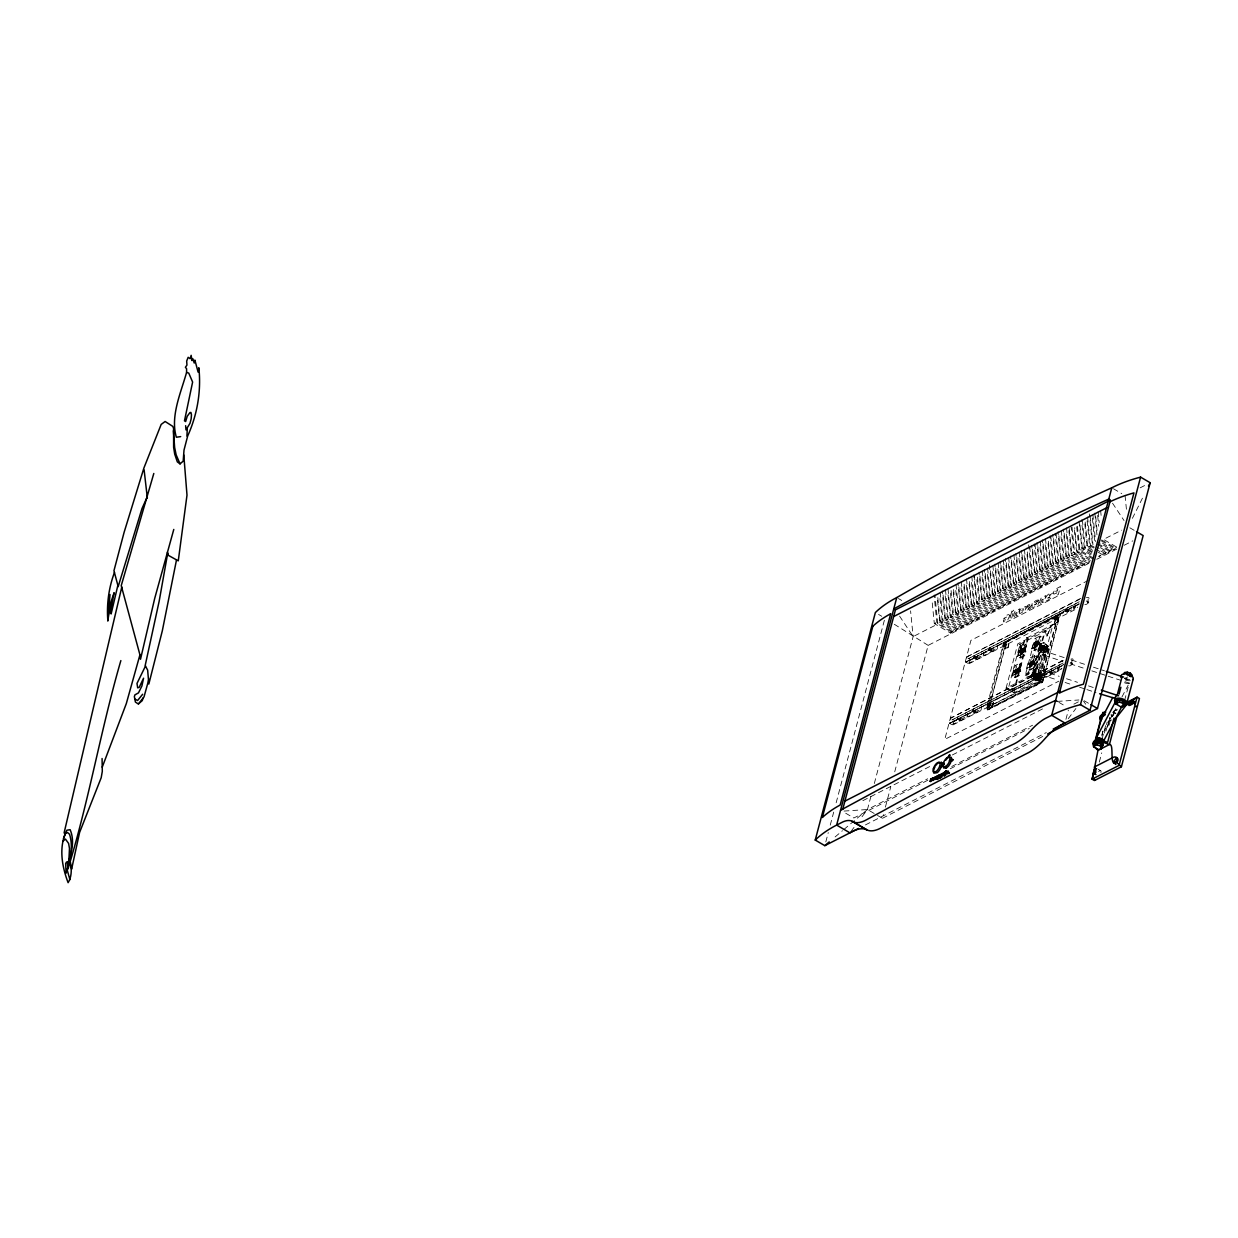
<?xml version="1.0" encoding="UTF-8"?>
<svg xmlns="http://www.w3.org/2000/svg" width="1238" height="1238" viewBox="0 0 1238 1238"><rect width="100%" height="100%" fill="white"/><g stroke="black" fill="none" stroke-linecap="round" stroke-linejoin="round"><path stroke-width="0.75" stroke-dasharray="5 3.75" d="M1019.122 667.143A2.012 1.517 63 0 0 1019.756 669.17L1020.05 669.479A2.027 1.532 63 0 1 1020.685 671.507L1019.741 675.05C1009.852 681.581 1018.023 673.967 1013.845 670.764M1014.355 677.232L1019.214 674.741L1020.158 670.826L1018.255 668.164L1013.396 670.64L1012.019 675.855L1017.388 673.689L1020.236 662.949L1021.536 663.723L1019.803 670.253L1018.503 669.495M1024.321 647.428L1024.29 647.629A2.012 1.517 63 0 0 1024.909 649.641L1025.219 649.965A2.027 1.532 63 0 1 1025.838 651.977L1024.909 655.536C1014.99 662.051 1023.222 654.438 1019.013 651.25M1019.508 657.703L1024.368 655.227C1027.788 651.064 1022.232 645.246 1018.549 651.126L1017.698 656.635L1022.557 654.159L1025.435 643.234L1026.735 644.008L1024.971 650.739L1023.656 649.965M1033.699 659.715A2.012 1.517 63 0 0 1034.318 661.726L1034.628 662.051A2.027 1.532 63 0 1 1035.247 664.063L1034.318 667.622C1024.46 674.137 1032.554 666.555 1028.422 663.336M1034.736 663.676L1032.817 660.736L1027.958 663.212L1026.581 668.412L1031.966 666.245L1034.798 655.521L1036.098 656.279L1034.38 662.81L1033.065 662.051M1044.702 644.998L1034.086 650.26L1038.667 651.931A7.877 3.931 14.8 0 0 1044.686 652.736L1045.94 652.488A7.877 3.931 14.8 0 0 1048.493 650.12L1044.702 644.998L1038.28 669.325L1027.757 674.695L1035.045 646.638L1033.575 643.806M1038.218 642.537L1039.533 643.296L1041.266 636.75L1039.951 635.992L1037.119 646.716L1031.734 648.898L1033.111 643.683L1038.496 641.516L1039.889 644.162L1031.811 674.942M1061.786 666.059L949.438 723.425L1063.922 664.388M1079.01 604.283L965.609 662.191L1078.484 603.989M988.992 704.02L987.351 706.341M1004.977 643.652L1004.807 642.692L1003.631 643.048L986.5 707.827L987.645 710.055L1042.504 682.277L1059.79 616.075L1058.026 615.054L1004.08 642.599M960.084 718.999L958.924 720.098L960.595 719.309M973.935 712.113L974.91 710.72L975.049 711.541M987.97 706.294L989.626 703.989L989.858 705.351M1006.076 643.636L1004.204 644.874L1004.947 645.988M1006.076 643.915L988.295 710.008M1038.852 680.482L1039.858 677.913M1056.819 618.644C1055.797 612.686 1051.789 623.225 1056.633 619.031M1055.735 616.694L1055.163 620.223M1051.573 672.28L1050.412 673.395L1052.083 672.59M1042.288 681.349L987.274 709.204L1004.204 643.327L1059.202 616.029L1042.798 681.643L988.853 709.188L1005.411 644.271L1004.343 643.203M1005.875 644.781L1005.38 642.924L1003.832 643.203M1020.05 658.012L1020.979 654.453A2.027 1.532 63 0 0 1020.36 652.441L1020.05 652.132A2.012 1.517 63 0 1 1019.431 650.105L1019.478 649.919M1014.897 677.542L1015.825 673.983A2.027 1.532 63 0 0 1015.206 671.955L1014.897 671.646A2.012 1.517 63 0 1 1014.278 669.619M1029.459 670.098L1030.387 666.539A2.027 1.532 63 0 0 1029.768 664.527L1029.459 664.218A2.012 1.517 63 0 1 1028.84 662.191M1034.612 650.569L1035.541 647.025A2.027 1.532 63 0 0 1034.922 644.998L1034.612 644.689A2.012 1.517 63 0 1 1033.993 642.661L1038.852 640.185A2.012 1.517 63 0 0 1039.471 642.213L1039.781 642.522A2.027 1.532 63 0 1 1040.4 644.549L1039.471 648.093L1034.086 650.26M825.808 841.933L828.268 832.601M830.249 825.142L833.7 812.097M836.161 802.766L884.443 620.006M870.887 796.514L867.451 809.528L859.776 819.726M874.322 783.499L913.133 636.611L910.58 610.845M877.448 815.378L882.446 818.303L883.421 814.589M885.387 807.145L890.803 786.687M894.734 771.816L928.144 645.369L1089.842 562.81M950.939 631.674L937.816 623.998L934.319 623.565L950.567 633.067L953.43 630.405L940.307 622.729L936.795 622.296L934.319 623.565L931.966 599.997M950.567 633.067L953.43 630.405M956.2 628.981L943.077 621.321L939.58 620.872L955.844 630.374L958.692 627.728L945.569 620.052L942.056 619.604L939.58 620.872L937.228 597.304M955.844 630.374L958.692 627.728M961.477 626.304L948.339 618.629L944.842 618.18L961.106 627.697L963.953 625.035L950.83 617.36L947.318 616.911L944.842 618.18L942.133 590.99M961.106 627.697L963.953 625.035M966.739 623.612L953.616 615.936L950.103 615.503L966.367 625.004L969.215 622.343L956.092 614.667L952.595 614.234L950.103 615.503L947.766 591.934M966.367 625.004L969.215 622.343M972 620.919L958.877 613.259L955.365 612.81L971.629 622.312L974.476 619.65L961.353 611.99L957.856 611.541L955.365 612.81L953.028 589.242M971.629 622.312L974.476 619.65M977.262 618.242L964.139 610.566L960.626 610.117L976.89 619.619L979.753 616.973L966.615 609.297L963.118 608.848L960.626 610.117L957.933 582.928M976.89 619.619L979.753 616.973M953.631 723.456C953.384 720.872 952.27 722.033 966.538 716.864L967.389 713.676L967.064 717.173L954.158 723.766M969.818 662.237C969.571 659.637 968.441 660.798 982.724 655.645L983.56 652.441L983.235 655.954L970.329 662.547M982.523 615.549L969.4 607.873L965.903 607.425L982.167 616.942L985.015 614.28L971.892 606.605L968.379 606.171L965.903 607.425L963.737 585.682M982.167 616.942L985.015 614.28M987.785 612.856L974.662 605.196L971.165 604.748L987.429 614.249L990.276 611.587L977.153 603.927L973.641 603.479L971.165 604.748L968.812 581.179M987.429 614.249L990.276 611.587M993.062 610.179L979.939 602.504L976.426 602.055L992.69 611.557L995.538 608.91L982.415 601.235L978.902 600.786L976.426 602.055L973.718 574.865M992.69 611.557L995.538 608.91M967.698 716.276C967.451 713.692 966.336 714.852 980.604 709.684L981.455 706.496L981.13 709.993L968.224 716.585M983.87 655.057C983.622 652.457 982.508 653.618 996.791 648.464L997.627 645.261L997.302 648.774L984.396 655.351M998.323 607.487L985.2 599.811L981.688 599.362L997.952 608.879L1000.799 606.218L987.676 598.542L984.179 598.093L981.688 599.362L978.995 572.173M997.952 608.879L1000.799 606.218M1003.585 604.794L990.462 597.134L986.949 596.685L1003.213 606.187L1006.076 603.525L992.938 595.865L989.441 595.416L986.949 596.685L984.256 569.495M1003.213 606.187L1006.076 603.525M1008.846 602.117L995.723 594.441L992.226 593.992L1008.475 603.494L1011.338 600.848L998.215 593.172L994.702 592.723L992.226 593.992L989.332 564.992M1008.475 603.494L1011.338 600.848M1014.108 599.424L1000.985 591.749L997.488 591.3L1013.752 600.817L1016.599 598.155L1003.476 590.48L999.964 590.031L997.488 591.3L994.779 564.11M1013.752 600.817L1016.599 598.155M989.023 707.981L990.091 703.973C1000.304 697.984 985.185 715.471 990.601 704.283L993.882 702.611M1004.652 648.851L1005.705 644.843L1008.97 643.172L1008.444 647.489L1004.652 648.851L1007.918 647.18L1008.97 643.172M1005.179 649.145L1006.231 645.153L1009.496 643.481M1019.385 596.731L1006.246 589.056L1002.749 588.623L1019.013 598.124L1021.861 595.463L1008.738 587.802L1005.225 587.354L1002.749 588.623L1000.041 561.433M992.288 706.31L993.356 702.302M1019.013 598.124L1021.861 595.463M1024.646 594.054L1011.523 586.379L1008.011 585.93L1024.275 595.432L1027.122 592.785L1013.999 585.11L1010.502 584.661L1008.011 585.93L1005.302 558.74M1024.275 595.432L1027.122 592.785M1029.908 591.362L1016.785 583.686L1013.272 583.237L1029.536 592.754L1032.384 590.093L1019.261 582.417L1015.764 581.968L1013.272 583.237L1010.579 556.048M1006.045 688.282L1017.806 643.806L1055.194 624.85L1053.878 624.091A6.469 4.906 63 0 0 1051.155 627.016L1046.837 636.317L1045.151 631.272L1033.807 674.215L1006.045 688.282L1013.891 692.862L1040.833 678.3L1039.239 679.368M1029.536 592.754L1032.384 590.093M1035.169 588.669L1022.046 580.993L1018.534 580.56L1034.798 590.062L1037.661 587.4L1024.522 579.724L1021.025 579.291L1018.534 580.56L1015.841 553.371M1012.545 676.165L1015.377 665.425L1020.236 662.949M1017.698 656.635L1020.576 645.725L1025.435 643.234M1019.075 669.093L1013.643 671.971L1014.959 672.729L1016.677 666.199L1021.536 663.723M1024.399 649.826L1018.797 652.441L1020.112 653.215L1021.892 646.484L1026.735 644.008M1034.798 590.062L1037.661 587.4M1012.019 675.855L1016.878 673.379L1018.255 668.164M1017.172 656.326L1022.031 653.85L1023.408 648.65M1040.431 585.976L1027.308 578.316L1023.811 577.867L1040.075 587.369L1042.922 584.723L1029.799 577.047L1026.287 576.599L1023.811 577.867L1021.102 550.678M1027.834 637.384L1013.922 690.092L1008.691 687.044L1020.035 644.1L1021.721 649.13L1025.11 640.325A6.469 4.906 63 0 1 1027.834 637.384L1053.259 624.339M1013.891 692.862L1028.221 638.622L1026.906 637.864A6.469 4.906 63 0 0 1024.182 640.789L1020.793 649.61L1019.106 644.565L1017.806 643.806M1040.075 587.369L1042.922 584.723M1045.692 583.299L1032.569 575.624L1029.072 575.175L1045.336 584.692L1048.184 582.03L1035.061 574.355L1031.548 573.906L1029.072 575.175L1026.72 551.606M1045.336 584.692L1048.184 582.03M1043.851 642.383L1032.399 648.232L1039.038 650.538A7.877 3.931 14.8 0 0 1047.363 650.693A7.877 3.931 14.8 0 0 1047.627 646.159L1043.851 642.383L1036.686 669.495L1041.7 675.84A7.877 3.931 14.8 0 1 1039.146 678.207L1037.893 678.455A7.877 3.931 14.8 0 1 1031.873 677.65L1025.234 675.344L1035.092 638.468L1039.951 635.992M1050.969 580.607L1037.846 572.931L1034.334 572.498L1050.598 581.999L1053.445 579.338L1040.322 571.662L1036.81 571.229L1034.334 572.498L1031.625 545.293M1033.637 661.665L1028.205 664.527L1029.521 665.301L1031.239 658.755L1036.098 656.279M1038.976 642.383L1033.374 645.013L1034.674 645.772L1036.407 639.241L1041.266 636.75M1050.598 581.999L1053.445 579.338M1026.581 668.412L1031.44 665.936L1032.817 660.736M1031.734 648.898L1036.593 646.422L1037.97 641.207M1056.231 577.914L1043.108 570.254L1039.595 569.805L1055.859 579.307L1058.707 576.645L1045.584 568.985L1042.087 568.536L1039.595 569.805L1036.902 542.615M1037.026 671.955L1035.912 671.754A4.333 2.167 14.8 0 0 1033.142 672.079L1032.6 672.482A4.333 2.167 14.8 0 0 1033.219 674.803L1037.955 676.969L1039.611 678.749L1038.821 680.25L1037.893 680.358L1038.001 679.151L1039.688 677.836L1038.728 680.25L1036.051 680.575L1031.239 677.774L1032.616 674.045L1038.543 674.741L1040.199 676.521L1039.409 678.006L1033.498 677.31L1031.827 675.53M1037.723 673.704L1039.487 674.741A4.333 2.167 14.8 0 1 1040.106 677.047L1039.564 677.449A4.333 2.167 14.8 0 1 1036.779 677.774L1032.848 676.196A4.333 2.167 14.8 0 1 1032.229 673.874L1032.6 672.482M1039.301 647.288L1040.678 643.559L1043.448 643.234L1048.261 646.05L1046.884 649.78L1044.098 650.105L1039.301 647.288L1040.09 645.803L1042.86 645.478L1047.658 648.279M1031.239 677.774L1040.678 643.559M1055.859 579.307L1058.707 576.645M1032.848 676.196L1033.219 674.803M1032.91 679.554L1041.545 646.84L1039.889 645.06M1034.612 677.217L1043.448 643.234M1061.492 575.237L1048.369 567.561L1044.857 567.112L1061.121 576.614L1063.984 573.968L1050.845 566.292L1047.348 565.843L1044.857 567.112L1042.164 539.923M1036.051 680.575L1044.686 647.861L1047.472 647.536L1048.261 646.05M1061.121 576.614L1063.984 573.968M1037.955 676.969L1046.59 644.255M1066.754 572.544L1053.631 564.868L1050.134 564.42L1066.382 573.937L1069.245 571.275L1056.122 563.6L1052.61 563.166L1050.134 564.42L1047.781 540.867M1047.472 647.536L1038.202 680.498M1040.245 678.935L1043.51 677.263L1040.245 678.935L1039.177 682.943L1040.477 675.654A4.333 2.167 14.8 0 0 1039.858 673.333L1038.094 672.311M1054.281 623.503L1055.349 619.495L1058.614 617.839L1055.859 619.805L1054.281 623.503L1057.546 621.832L1058.614 617.839M1040.23 677.093L1047.688 648.867M1066.382 573.937L1069.245 571.275M1038.667 682.633L1041.932 680.977L1042.984 676.969M1072.015 569.851L1058.892 562.191L1055.395 561.743L1071.659 571.244L1074.507 568.582L1061.384 560.922L1057.871 560.474L1055.395 561.743L1052.687 534.553M1044.253 677.186C1044.005 674.602 1042.891 675.762 1057.175 670.594L1058.01 667.406L1057.685 670.903L1044.779 677.496M1060.44 615.967C1060.192 613.367 1059.063 614.528 1073.346 609.375L1074.182 606.171L1073.346 609.375M1071.659 571.244L1074.507 568.582M1077.292 567.174L1064.154 559.499L1060.657 559.05L1076.921 568.552L1079.768 565.905L1066.645 558.23L1063.133 557.781L1060.657 559.05L1057.948 531.86M1076.921 568.552L1079.768 565.905M1082.554 564.482L1069.431 556.806L1065.918 556.357L1082.182 565.874L1085.03 563.213L1071.907 555.537L1068.409 555.088L1065.918 556.357L1063.21 529.168M1082.182 565.874L1085.03 563.213M1058.227 670.052C1061.492 661.881 1055.55 674.989 1061.461 668.412M1074.414 608.833C1077.664 600.647 1071.721 613.769 1077.633 607.177M1090.353 560.489L1077.184 552.844L1073.686 552.396L1071.195 553.665L1087.49 563.166L1087.846 561.773L1074.692 554.113L1071.195 553.665L1068.874 530.406M1098.354 552.272L1103.244 555.119L1106.091 552.457L1096.249 546.701M1103.244 555.119L1106.091 552.457M1100.365 547.676L1108.505 552.427L1111.353 549.78L1098.23 542.105M1065.933 719.34L1068.394 710.055M1108.505 552.427L1111.353 549.78M1102.377 543.095L1113.767 549.749L1116.614 547.088L1103.491 539.412L1121.597 530.174M1113.767 549.749L1116.614 547.088M1101.975 734.567L1102.872 731.163M1101.789 735.898L1103.692 728.671M1102.114 738.916L1105.704 725.298M1104.265 733.066L1107.19 722.002M1105.921 731.085L1108.66 720.671M1107.36 727.077L1108.722 721.971A4.333 2.167 14.8 0 0 1108.412 721.352M1109.449 719.17L1109.821 717.777A4.333 2.167 14.8 0 1 1109.573 718.86M1107.639 726.706L1109.991 717.792A4.333 2.167 14.8 0 1 1109.728 718.303M1099.313 762.097L1101.743 752.874M1109.047 725.22L1111.972 714.156M1127.926 679.058A4.333 2.167 14.8 0 1 1124.785 678.022L1127.772 679.616L1124.63 678.579L1129.675 676.01M1124.568 700.507L1129.257 683.097L1123.206 681.117M1040.725 679.523L1033.018 674.509L1044.779 630.034L1046.079 630.792L1047.766 635.837M1046.837 636.317L1050.226 627.496A6.469 4.906 63 0 1 1052.95 624.571L1039.038 677.263L1033.807 674.215M1005.705 645.029L1004.714 646.019L1003.151 645.354L1004.328 642.924L1004.838 644.039L1003.198 645.617L1003.538 643.574L1005.89 643.574L1005.21 645.725M1004.204 645.957L1004.885 643.791L1005.906 644.333M989.673 705.737L988.172 706.666L987.104 705.304L988.574 703.37L990.601 704.283M988.899 706.681C986.469 707.734 990.369 703.277 988.063 703.633M1055.766 616.957L1056.834 618.319L1055.643 620.006L1054.08 619.34L1055.256 616.911L1055.085 619.108M1055.132 619.959L1056.772 617.298M1039.688 677.836L1040.74 679.198L1039.038 680.838L1037.97 679.476L1039.874 677.898M1039.781 680.854L1039.022 680.08L1040.725 678.455M987.831 704.886L987.878 706.635L989.518 704.02M973.594 657.208L976.008 657.749C979.041 659.637 969.818 656.14 975.683 658.941M973.594 657.718L974.739 656.109L976.828 657.332M975.683 658.43C977.649 654.639 973.486 660.164 976.132 657.982M988.636 649.517L991.065 650.058C994.099 651.962 984.875 648.449 990.74 651.25M988.651 650.027L989.796 648.418L991.886 649.641M959.79 720.439L957.345 718.674L959.76 719.216M974.848 712.748L972.403 710.999L974.817 711.541C977.138 710.008 973.548 714.728 974.817 711.541M972.418 711.494L973.548 709.885L975.637 711.107M974.291 711.231L974.492 712.345M989.177 706.418L989.843 704.283L988.063 704.515M1065.082 610.489L1065.872 609.359L1068.317 610.613L1067.527 612.253L1065.082 610.489L1067.187 612.222M1065.082 610.999L1066.227 609.39M1067.171 611.711L1068.317 610.613M1051.279 673.735L1048.834 671.971L1051.248 672.513M1112.358 716.106L1113.535 713.862L1113.504 712.345L1112.451 712.237L1117.512 709.73M1132.399 518.335L1143.386 496.299M1064.154 657.61L1044.748 651.25L1042.845 654.856L1062.808 661.386M1040.678 673.255L1037.893 673.58L1039.796 669.975L1059.202 676.335M1036.051 676.18L1037.15 676.381L1039.053 672.776L1033.142 672.079M1038.682 674.184L1033.637 676.753L1036.779 677.774L1038.682 674.184L1035.556 673.147A4.333 2.167 14.8 0 0 1032.771 673.487L1032.229 673.874M1109.604 720.299L1115.794 708.585M1121.984 696.87L1128.174 685.156M1129.257 683.097L1128.112 683.515A6.329 3.157 14.8 0 1 1123.423 682.308M988.357 705.196L989.843 704.283M1055.318 618.489L1056.819 617.576M1112.297 716.462L1112.792 715.781A3.312 1.393 -59.7 0 0 1112.823 711.865M851.017 831.394L854.297 827.015M1068.239 718.69L1075.915 708.492M1079.397 599.424L967.048 656.79L966.893 658.043L968.178 658.755L1079.01 602.148M1063.21 660.659L950.861 718.025L950.722 719.263L951.991 719.974L1062.838 663.367M1038.682 678.068L1039.502 679.074M1054.08 619.34L1056.354 619.325M987.119 706.047L989.379 706.031M1038.001 680.219L1039.224 679.6L1041.978 681.844M1079.304 601.761L968.178 658.755M965.934 661.371C968.008 666.4 972.898 659.947 968.658 658.26M1063.133 662.995L951.991 719.974M949.763 722.59C951.836 727.619 956.726 721.166 952.486 719.479M1084.844 604.608C1089.703 604.933 1091.328 595.571 1086.407 597.675M1068.673 665.827C1072.866 667.112 1075.389 656.589 1070.932 659.189M835.108 836.934L842.459 830.713M843.929 829.46L867.451 809.528L927.664 778.795M1058.289 615.657L1040.972 680.575L986.5 707.827M988.032 709.389L1041.932 680.977M1034.009 675.36L1037.15 676.381A4.333 2.167 14.8 0 0 1039.935 676.056L1040.477 675.654M1058.026 615.054L1040.462 680.281L1040.678 681.798L1042.257 682.463M1029.335 607.301L1031.687 605.444L1032.322 602.906L1027.463 605.397L1026.689 606.899L1030.387 604.717L1026.735 607.688L1025.931 610.489L1029.707 609.173L1031.858 606.295L1028.128 608.632L1029.32 607.301M991.019 649.3L990.307 651.018L991.53 649.61M1003.631 645.555L1005.426 645.338M1140.121 487.849L1146.806 484.429M1084.813 523.86L1086.979 545.618L1089.455 544.349L1094.346 547.196M1093.758 547.97L1090.477 546.051L1081.811 548.248L1079.025 521.105M1098.431 556.373L1100.861 555.135L1098.075 557.75M1087.49 563.166L1089.982 561.882L1073.686 552.396L1071.164 527.218M1096.729 559.297L1117.357 548.759M1124.243 545.246L1132.847 540.851M1088.388 580.374L970.932 640.356L944.764 739.411L1058.815 681.179M1080.697 598.325L967.048 656.79M1079.273 603.742L965.609 662.191M969.091 663.707L1076.333 608.957M1026.287 638.112L1027.215 637.632M1054.807 623.813L1057.546 621.832M1019.106 644.565L1046.079 630.792M1019.431 650.105L1024.29 647.629M1023.934 648.96L1018.549 651.126M1033.668 644.085L1038.496 641.516M1019.23 651.792L1024.089 649.316M1033.792 644.364L1038.651 641.888M1019.385 652.055L1024.228 649.579M1033.947 644.627L1038.806 642.135M1019.741 652.534L1024.584 650.043M1034.303 645.091L1039.162 642.615M1020.035 652.844L1024.894 650.368M1034.597 645.4L1039.549 643.033M1020.112 653.215L1025.064 650.6M1034.674 645.772L1039.641 643.172M1020.36 653.355L1025.141 650.739M1034.922 645.911L1039.781 643.435M1020.468 653.788L1025.296 651.157M1035.03 646.344L1039.858 643.729M1020.468 654.066L1025.327 651.451M1035.045 646.638L1039.905 644.008M1034.798 655.521L1029.939 657.997L1031.239 658.755M1018.812 668.566L1013.396 670.64M1028.515 663.614L1033.343 661.03M1014.077 671.321L1018.936 668.845M1028.639 663.878L1033.498 661.402M1014.386 671.816L1019.245 669.34M1028.948 664.388L1033.807 661.912M1014.572 672.048L1019.431 669.572M1029.134 664.62L1033.993 662.129M1019.741 669.882L1014.881 672.358L1019.833 670.006M1029.443 664.93L1034.395 662.562L1029.536 665.038M1014.959 672.729L1019.988 670.253M1029.521 665.301L1034.55 662.825M1015.191 672.868L1020.05 670.392M1029.768 665.44L1034.612 662.964M1015.315 673.457L1020.143 670.687M1029.877 665.874L1034.736 663.398M1015.315 673.596L1020.174 670.981M1029.877 666.152L1034.736 663.537M1028.917 669.789L1034.318 667.622M1025.234 675.344L1036.686 669.495M1062.823 660.427L950.861 718.025M1063.102 664.961L949.438 723.425M1058.753 670.362L1061.987 668.706M952.92 724.926L1061.864 669.309M862.871 800.661L931.688 765.533M952.332 754.979L1043.495 708.43M951.743 766.492L1032.6 725.22M1073.888 704.143L1082.476 699.749M927.819 780.219L853.849 817.993L843.898 812.174M950.18 768.798L1029.304 728.393M865.424 824.926L1046.311 732.571M882.446 818.303L1044.145 735.743M1113.364 711.339L1116.691 709.637M1108.397 721.584L1111.662 719.912M1088.248 602.86L1086.33 600.879M1072.077 664.094L1070.297 662.33M1039.935 646.36L1045.847 647.056L1040.802 649.641L1046.729 650.337M1039.564 647.768L1042.35 647.428L1048.4 649.408M1046.358 651.73L1043.588 652.055L1045.491 648.464L1040.446 651.033L1045.29 652.612M1045.615 654.531L1042.845 654.856A4.333 2.167 14.8 0 0 1046.327 653.881A4.333 2.167 14.8 0 0 1044.748 651.25M1032.771 673.487L1036.655 673.364L1057.856 680.111M1032.028 676.273L1034.813 675.948M1037.15 676.381L1039.935 676.056M1036.779 677.774L1039.564 677.449M1057.267 701.404L1078.886 699.981M844.037 811.076L867.451 809.528L875.777 814.403M1003.151 645.354L1004.714 646.019M988.62 704.902L987.506 704.267L987.351 706.325M1041.545 646.84L1044.686 647.861M1071.474 660.009L1086.113 664.791M1093.448 667.189L1104.435 670.795M1070.065 663.754L1084.596 668.505M1091.854 670.872L1106.37 675.623M1108.18 676.211L1120.901 680.374M1066.522 678.734L1077.509 682.324M1088.496 685.914L1093.99 687.724M1065.113 682.478L1072.387 684.862M1079.644 687.229L1085.092 689.009M1086.902 689.597L1095.986 692.568M1093.139 559.081L1079.969 551.421L1076.456 550.987L1074.135 527.713M1089.548 558.586L1076.456 550.987L1079.025 549.672L1082.538 550.121L1090.74 554.918M1113.457 488.747L1121.752 493.606M1129.845 527.79L1134.844 530.715M1101.619 539.923L1116.258 548.48M1101.015 540.681L1114.138 548.357M1097.982 543.559L1110.981 551.158M1097.394 544.333L1108.877 551.049M1100.845 551.003L1105.72 553.85M1095.398 548.929L1103.6 553.726M1086.979 545.618L1091.854 548.465M1092.659 550.337L1087.738 547.459L1084.828 518.474M1092.365 551.761L1084.225 547.01L1081.501 519.836M1091.87 552.535L1085.308 548.697L1081.811 548.248L1094.825 555.862M1093.665 558.23L1079.025 549.672L1076.611 526.135M1084.674 564.605L1068.409 555.088L1066.057 531.535M1079.397 567.283L1063.133 557.781L1060.796 534.212M1074.135 569.975L1057.871 560.474L1055.178 533.284M1068.874 572.668L1052.61 563.166L1049.901 535.961M1063.612 575.361L1047.348 565.843L1044.996 542.275M1058.351 578.038L1042.087 568.536L1039.92 546.778M1053.074 580.73L1036.81 571.229L1034.117 544.039M1047.812 583.423L1031.548 573.906L1028.67 544.906M1042.551 586.1L1026.287 576.599L1024.12 554.841M1037.289 588.793L1021.025 579.291L1018.688 555.723M1065.872 609.359L1067.976 610.582M1066.243 609.901L1068.332 611.123M1065.407 609.808L1067.496 611.03M1065.918 610.582L1068.007 611.804M1032.028 591.485L1015.764 581.968L1013.411 558.415M1065.438 611.03L1067.527 612.253M1026.766 594.163L1010.502 584.661L1008.15 561.093M1021.489 596.855L1005.225 587.354L1002.888 563.785M1055.256 616.911L1056.293 617.514M1055.782 617.716L1056.834 618.319M1054.544 617.592L1055.581 618.195M1054.064 618.598L1055.101 619.201M1054.59 619.402L1055.643 620.006M1016.228 599.548L999.964 590.031L997.627 566.478M1010.966 602.225L994.702 592.723L992.365 569.155M1005.705 604.918L989.441 595.416L987.088 571.848M1000.443 607.61L984.179 598.093L981.827 574.54M995.166 610.288L978.902 600.786L976.565 577.218M1035.092 638.468L1036.407 639.241M989.905 612.98L973.641 603.479L971.304 579.91M984.643 615.673L968.379 606.171L966.042 582.603M979.382 618.366L963.118 608.848L960.951 587.106M1020.576 645.725L1021.892 646.484M974.12 621.043L957.856 611.541L955.504 587.973M1004.807 642.692L1005.89 643.574M1004.328 642.924L1005.38 643.528M968.859 623.735L952.595 614.234L950.242 590.665M1003.136 644.596L1004.188 645.215M1048.834 671.971L1050.923 673.193M1003.198 645.617L1004.25 646.221M1113.566 712.005L1115.918 713.367M963.582 626.428L947.318 616.911L944.981 593.342M1110.795 714.883L1112.56 715.904M1084.148 700.723L1089.146 703.648M958.32 629.105L942.056 619.604L939.719 596.035M989.812 648.929L991.901 650.151M1039.162 677.79L1040.214 678.409M989.471 649.61L991.576 650.832M989.007 650.058L991.096 651.281M1015.377 665.425L1016.677 666.199M1037.97 679.476L1039.022 680.08M1038.512 680.281L1039.549 680.885M898.417 598.542L901.744 600.476M953.059 631.798L936.795 622.296L934.086 595.107M1058.923 702.379L1063.906 705.289M974.755 656.62L976.844 657.842M974.43 657.301L976.519 658.508M973.95 657.749L976.039 658.972M1006.974 687.817L1014.82 692.398M878.547 614.419L881.75 616.276M928.144 645.369L894.331 624.292M988.295 703.617L989.332 704.221M988.822 704.422L989.874 705.026M1098.214 769.247L1100.861 770.856A3.343 1.408 -59.7 0 1 1100.907 772.558M987.104 705.304L988.141 705.908M987.63 706.109L988.682 706.712M987.15 706.325L988.203 706.913M973.563 710.395L975.652 711.618M973.238 711.076L975.327 712.299M972.403 710.999L974.492 712.206M959.713 718.458L960.58 718.798M957.345 718.674L959.435 719.897M1039.796 669.975L1040.585 670.532A4.333 2.167 14.8 0 1 1037.893 673.58M1083.56 701.25L1085.726 704.236M1112.544 503.201L1124.011 520.517M899.593 616.137L913.133 636.611L937.816 623.998L934.938 594.998M973.935 712.283L975.126 710.813M1082.337 519.743L1085.308 548.697L1082.538 550.121L1079.567 521.152M1125.063 495.54L1126.518 510.257M1100.613 510.412L1101.325 517.654M1098.121 511.681L1099.205 522.56M1097.642 515.41L1098.725 526.274M1095.707 516.726L1097.147 531.226M1094.81 513.043L1096.961 534.801M1092.86 514.374L1095.568 541.563M1092.38 518.088L1094.717 541.656L1092.241 542.925L1089.363 513.925M1090.09 515.782L1092.968 544.797M1087.598 517.051L1090.477 546.051M1087.119 520.78L1089.455 544.349M1077.447 526.243L1079.969 551.421L1077.184 552.844L1074.677 527.667M1072 527.032L1074.692 554.113L1071.907 555.537L1069.028 526.537M1066.537 527.806L1069.431 556.806L1066.645 558.23L1063.767 529.23M1061.275 530.498L1064.154 559.499L1061.384 560.922L1058.49 531.907M1056.014 533.176L1058.892 562.191L1056.122 563.6L1053.229 534.599M1050.753 535.868L1053.631 564.868L1050.845 566.292L1047.967 537.292M1045.491 538.561L1048.369 567.561L1045.584 568.985L1042.706 539.969M1040.214 541.238L1043.108 570.254L1040.322 571.662L1037.444 542.662M1034.953 543.931L1037.846 572.931L1035.061 574.355L1032.183 545.354M1029.691 546.623L1032.569 575.624L1029.799 577.047L1026.906 548.047M1024.43 549.316L1027.308 578.316L1024.522 579.724L1021.644 550.724M1019.168 551.993L1022.046 580.993L1019.261 582.417L1016.383 553.417M1013.907 554.686L1016.785 583.686L1013.999 585.11L1011.121 556.11M1008.63 557.379L1011.523 586.379L1008.738 587.802L1005.86 558.787M1003.368 560.056L1006.246 589.056L1003.476 590.48L1000.583 561.479M998.107 562.748L1000.985 591.749L998.215 593.172L995.321 564.172M992.845 565.441L995.723 594.441L992.938 595.865L990.06 566.849M987.584 568.118L990.462 597.134L987.676 598.542L984.798 569.542M982.307 570.811L985.2 599.811L982.415 601.235L979.892 575.856M977.416 577.125L979.939 602.504L977.153 603.927L974.275 574.912M971.784 576.181L974.662 605.196L971.892 606.605L968.998 577.604M966.522 578.873L969.4 607.873L966.615 609.297L963.737 580.297M961.261 581.566L964.139 610.566L961.353 611.99L958.475 582.99M955.999 584.243L958.877 613.259L956.092 614.667L953.384 587.477M951.094 590.557L953.616 615.936L950.83 617.36L947.952 588.36M945.461 589.628L948.339 618.629L945.569 620.052L942.675 591.052M940.199 592.321L943.077 621.321L940.307 622.729L937.785 597.366M1098.632 771.614A3.343 1.408 -59.7 0 1 1100.567 770.624M1130.34 680.668A6.329 3.157 14.8 0 1 1125.651 680.111M1129.783 679.554A4.333 2.167 14.8 0 1 1124.63 678.579M1112.343 716.647A3.312 1.393 -59.7 0 1 1113.117 715.131L1113.612 714.45A3.312 1.393 -59.7 0 1 1114.138 713.877M1114.68 713.475A3.312 1.393 -59.7 0 1 1115.593 713.212M1053.027 593.033L1053.925 594.163L1056.912 592.785L1056.169 595.586L1058.32 594.488L1060.424 586.518L1055.194 589.334L1053.027 593.033M1009.852 615.363L1007.701 620.099L1003.739 621.909A3.234 1.362 -59.7 0 1 1003.368 620.795L1003.445 620.161C1007.608 620.919 1009.28 613.522 1003.755 619.139C1004.297 617.019 1008.15 612.872 1009.852 615.363M1036.577 603.664L1034.674 604.871L1036.577 603.664M1049.824 596.902L1047.921 598.109L1049.824 596.902M1017.048 612.547L1016.197 615.998L1018.116 615.023L1019.741 608.833L1014.928 611.526L1012.684 617.793L1014.603 616.818L1015.779 612.872L1017.048 612.547M1043.216 599.192L1042.35 602.643L1044.268 601.668L1045.909 595.478L1041.096 598.171L1038.837 604.438L1040.756 603.463L1041.932 599.517L1043.216 599.192M1039.038 600.213C1026.658 607.61 1041.158 598.279 1038.527 603.432A1.95 0.82 -59.7 0 1 1037.754 604.732C1027.385 613.336 1033.126 598.202 1039.038 600.213M1052.285 593.451C1045.862 597.35 1051.062 593.281 1051.774 596.654A1.95 0.82 -59.7 0 1 1051 597.969C1040.632 606.574 1046.373 591.439 1052.285 593.451M1055.503 591.269L1057.376 591.052L1057.825 589.334L1055.503 591.269M1021.69 610.52C1023.161 613.708 1024.553 604.964 1021.69 610.52M1066.645 611.417L1067.79 610.319L1066.645 611.417M1019.663 611.557L1019.508 612.268A3.296 1.393 -59.7 0 0 1019.803 613.599L1024.259 611.324A3.296 1.393 -59.7 0 0 1025.451 609.251L1025.838 607.765A3.296 1.393 -59.7 0 0 1025.544 606.434L1021.087 608.709A3.296 1.393 -59.7 0 0 1019.911 610.783L1019.663 611.557M1011.291 613.15L1009.666 619.34L1011.616 618.335L1013.257 612.145L1011.291 613.15M1011.848 611.077L1011.431 612.64L1013.798 610.071L1011.848 611.077M1071.984 660.272L1071.659 663.769L1071.984 660.272M1088.156 599.037L1087.831 602.55L1088.156 599.037M988.094 704.608L987.645 706.356L989.332 703.973L988.094 704.608M1057.469 615.859L1003.523 643.404L1057.469 615.859M1037.057 668.102L1025.606 673.952L1032.244 676.258A7.877 3.931 14.8 0 0 1038.249 677.047L1039.518 676.815A7.877 3.931 14.8 0 0 1042.071 674.431L1037.057 668.102M1032.709 676.753A4.333 2.167 14.8 0 0 1039.951 677.604A4.333 2.167 14.8 0 0 1035.401 673.704A4.333 2.167 14.8 0 0 1032.709 676.753M1040.013 649.083A4.333 2.167 14.8 0 0 1047.271 649.935A4.333 2.167 14.8 0 0 1042.721 646.035A4.333 2.167 14.8 0 0 1040.013 649.083M1040.168 648.511A4.333 2.167 14.8 0 0 1047.41 649.377A4.333 2.167 14.8 0 0 1042.86 645.478A4.333 2.167 14.8 0 0 1040.168 648.511M1039.641 650.476A4.333 2.167 14.8 0 0 1046.899 651.327A4.333 2.167 14.8 0 0 1042.35 647.428A4.333 2.167 14.8 0 0 1039.641 650.476"/><path stroke-width="1.5" d="M180.686 436.612L176.353 437.231C170.132 416.169 180.934 392.756 186.582 372.375L186.582 368.723L185.421 367.299L186.953 365.055L186.675 361.078L188.161 357.302L190.141 358.711L191.147 355.321L191.921 360.552L192.664 358.571L194.242 363.043L194.892 360.072L198.08 372.081L198.838 367.732C201.361 391.115 197.306 414.606 187.681 435.993L184.013 450.075L183.178 461.14L180.052 463.879L177.328 461.882L174.697 454.067L173.63 447.289L173.583 428.023M65.057 871.923L66.078 872.836L65.66 863.551L66.543 861.988L68.214 862.019C72.052 851.914 74.62 839.937 70.117 829.692L66.837 830.218C58.449 846.637 61.823 866.12 68.105 882.679C71.912 876.736 71.68 868.767 70.38 862.035M167.687 553.247L159.191 601.111L145.186 665.502L147.647 670.129L148.839 684.026L162.317 630.823L176.508 559.886M932.554 778.934C932.771 783.267 936.253 774.88 931.533 780.373L930.156 781.348L930.821 778.81C935.51 777.804 928.84 779.553 932.864 780.528M939.286 776.876C943.727 771.491 936.021 779.878 940.617 774.709C938.559 775.669 937.491 777.541 936.764 778.439C933.777 778.346 939.363 773.657 940.54 777.309M185.638 425.702L185.979 429.88L189.987 423.334L191.147 418.939L191.457 414.838L190.946 412.486L189.971 412.533L187.217 416.293L185.654 421.554L184.477 420.827L192.617 382.047L188.764 373.118L186.582 372.375M948.029 771.475C946.281 773.41 945.259 771.676 949.484 772.899M186.938 436.086L187.278 428.425M942.892 773.317C940.524 779.012 941.716 770.64 943.201 774.694M145.48 666.044L137 683.438L137.681 687.848L139.213 687.307L143.562 678.207L141.906 685.945L138.47 692.893L134.911 694.874L134.354 696.623L135.391 702.023L138.377 704.082L144.026 696.87L148.885 679.244M948.494 771.754C946.374 773.858 948.432 769.092 948.401 771.986M933.173 778.191C933.963 782.462 934.102 773.781 934.798 779.46L932.694 778.563M173.769 428.363L172.655 426.29L165.118 421.493L161.172 424.433L143.933 467.933L124.11 532.325L113.958 570.703L117.858 585.342L111.126 613.955L110.492 611.433L114.113 592.692L110.724 602.658L107.768 621.058L110.012 594.503M68.879 860.317L69.483 848.448L68.601 843.418L65.444 839.101L63.2 840.912M944.718 773.595C943.093 771.676 946.482 772.017 944.486 774.524L945.368 772.45L944.021 774.261L945.693 775.236M1093.773 771.723L1092.086 779.166L1094.438 780.528L1121.411 766.755L1139.44 698.542L1137.088 697.164L1125.28 703.184M1093.959 770.841L1097.967 750.367L1109.418 744.518L1116.583 717.406L1127.184 703.896L1131.888 700.538L1133.265 701.126L1131.78 704.484L1126.688 704.546L1121.69 707.084M940.246 777.743L937.259 776.18M940.834 776.922C939.178 772.62 934.458 780.327 938.559 776.737M936.408 777.835L935.061 779.336L935.123 777.108L936.284 777.093L935.464 777.804M120.86 660.597C100.804 729.461 88.997 800.568 67.951 869.045L67.378 862.406M121.788 587.044C102.429 668.953 83.271 750.971 64.128 832.818L64.84 833.855M153.806 473.473L121.231 585.636L139.94 654.84L126.307 703.617L102.228 767.189M858.538 828.454L824.817 845.662L815.238 840.06L875.359 612.547A203.326 101.361 14.8 0 1 896.761 597.567A4244.483 2115.819 14.8 0 1 1111.786 487.787A203.326 101.361 14.8 0 1 1140.585 477.125L1150.164 482.727L1090.044 710.241L1053.198 729.058M896.761 597.567L836.64 825.081A203.326 101.361 14.8 0 0 815.238 840.06M842.676 809.528L895.43 609.854L1110.455 500.059L1108.799 499.084A3826.596 1907.51 14.8 0 0 945.77 580.715L893.774 608.879L895.43 609.854M930.62 781.611L931.285 779.089L933.112 778.331L932.601 780.079L934.334 779.089L932.725 778.393M930.156 781.348L932.431 779.089L931.208 779.553M935.061 779.336L936.176 777.046M935.742 776.799L936.686 776.566L936.16 778.764M939.921 775.019L942.366 775.638L944.037 772.558L946.049 773.735L946.281 770.841L945.6 773.456M948.757 755.737L949.917 755.35M949.221 755.706L949.02 756.464L949.391 755.613M949.283 755.459L949.654 754.607L949.453 755.381M943.774 773.564L945.584 774.23L946.281 770.841M1111.786 487.787L1051.681 715.301L1045.058 718.628A42.432 19.127 -58.3 0 0 1030.805 730.606L1027.989 733.5A49.427 22.021 -58.6 0 1 1013.937 743.992L1010.982 745.384A3784.783 1886.666 14.8 0 0 883.282 810.751L865.362 820.376A49.396 20.164 -60.3 0 1 860.611 822.202L859.512 822.45A49.412 19.885 -60.6 0 1 852.92 821.723A42.401 17.069 -60.6 0 0 842.985 821.862L836.64 825.081L849.918 832.849A52.816 22.269 -59.7 0 1 866.677 829.77A49.381 20.814 -59.7 0 0 879.553 828.686L1028.608 752.58A49.381 20.814 -59.7 0 0 1044.841 738.807A52.816 22.269 -59.7 0 1 1058.475 726.567L1060.146 725.499A52.816 22.269 -59.7 0 1 1064.959 723.054L1051.681 715.301A203.326 101.361 14.8 0 1 1080.465 704.639L1090.044 710.241M1080.465 704.639L1140.585 477.125M1047.596 733.979L1097.472 708.507L1143.169 535.574L1136.499 531.69M1103.027 743.496L1101.139 749.176L1098.354 749.516L1093.556 746.7L1094.284 743.899M1094.655 742.506L1101.093 718.179A4.333 2.167 14.8 0 1 1103.584 716.322M1093.556 746.7L1095.073 742.413L1097.858 742.088M1099.329 740.897A4.333 2.167 14.8 0 0 1095.444 741.02L1102.981 712.5L1105.766 712.175M1094.346 745.214L1097.116 744.889L1098.973 737.894L1096.187 738.219L1115.67 701.373M1101.928 747.69L1100.257 745.91L1101.371 741.732M1093.541 773.626L1092.086 779.166L1119.059 765.394L1137.088 697.164L1132.584 700.352M1101.139 749.176L1101.866 746.39M1115.809 703.927L1117.187 700.197L1119.972 699.857L1124.769 702.673L1123.392 706.403L1120.607 706.728L1115.809 703.927L1117.341 699.625L1120.111 699.3L1123.253 700.337L1122.51 703.122L1124.181 704.902M1119.075 694.085L1120.87 687.276M1114.045 718.055L1107.623 742.367L1103.135 740.804A7.877 3.931 14.8 0 0 1095.862 740.247L1094.825 740.649A7.877 3.931 14.8 0 0 1093.835 744.332M1116.599 702.426L1119.384 702.101L1120.111 699.3M1131.192 676.613A4.333 2.167 14.8 0 0 1126.688 674.416L1127.276 672.188L1130.418 673.209L1132.089 674.989L1131.3 676.49M1130.418 673.209L1129.675 676.01A4.333 2.167 14.8 0 1 1130.48 676.567M1123.392 706.403L1124.135 703.602M1126.719 703.555L1133.157 679.229M173.784 529.431L154.704 598.418L140.513 659.25L139.94 654.84M143.082 698.077L142.246 700.631L138.718 703.648M935.046 766.709A6.654 2.801 -59.7 0 0 933.885 773.146L937.243 772.667A6.654 2.801 -59.7 0 0 941.035 767.328L941.53 765.827A6.654 2.801 -59.7 0 0 941.453 762.453L938.095 762.918A6.654 2.801 -59.7 0 0 935.974 765.239M941.035 767.328L941.545 765.811A6.67 2.786 -59.9 0 0 941.437 762.453L941.298 762.314M1093.092 773.889C1096.388 775.174 1096.528 768.519 1094.33 767.018L1112.653 757.656C1116.661 754.979 1120.576 760.271 1116.103 762.546C1108.969 767.111 1114.602 743.558 1109.418 744.518L1102.764 742.212A7.877 3.931 14.8 0 0 1094.454 742.042A7.877 3.931 14.8 0 0 1094.175 746.591L1097.967 750.367M114.469 572.467C108.82 587.493 106.576 604.005 107.799 619.959M63.494 838.435L65.568 833.468L67.44 832.462L69.545 834.273C73.522 846.838 70.148 860.704 66.078 872.836M147.167 497.119L141.999 508.509L118.167 586.673L117.858 585.342M1132.538 702.24L1131.563 704.267L1129.087 705.536L1131.455 700.6L1134.256 701.745L1134.302 703.261L1132.538 702.24L1132.491 700.708M941.066 775.963L939.456 774.973M1148.462 486.116L1150.164 482.727M1102.981 712.5L1101.603 716.229A4.333 2.167 14.8 0 1 1105.163 714.403L1102.393 714.744L1101.449 716.787A4.333 2.167 14.8 0 1 1102.238 715.301M1123.717 674.014L1124.506 672.513L1127.276 672.188M1112.807 697.412L1101.139 719.495A4.333 2.167 14.8 0 1 1101.897 719.232M1094.144 744.471L1095.073 742.413M1096.187 738.219A4.333 2.167 14.8 0 1 1100.613 738.25A4.333 2.167 14.8 0 1 1103.77 740.695L1122.34 705.552M1123.98 704.159L1124.769 702.673M1101.727 746.947L1102.516 745.446L1100.845 743.667L1094.934 742.97M943.836 773.41L944.486 772.822L943.356 775.096L944.749 773.317M142.649 694.255L137.588 700.507L134.88 699.099M943 773.549L941.514 775.839M942.288 774.013C943.139 776.489 939.859 772.172 945.182 775.483M1096.589 768.612L1094.129 769.881L1093.185 773.441L1095.645 772.187M824.817 845.662L829.228 841.917M944.285 772.45L945.43 772.914M937.522 775.917L938.698 775.344L940.772 776.551M936.16 777.65L935.123 777.108M948.819 757.192L947.24 757.656L948.958 757.114M933.653 778.238L934.427 778.516M840.571 810.225L890.555 783.205A3876.704 1932.487 14.8 0 1 1055.612 700.445L1057.267 701.404M893.666 616.539L1107.004 507.611M844.889 801.141L1059.914 691.361M952.564 759.327L952.27 761.014M934.613 779.073L935.665 779.012M935.727 778.501L937.383 779.476M944.021 774.261L945.089 774.214M1102.114 738.916L1099.329 739.241L1102.114 738.916L1103.77 740.695M939.302 776.597L940.493 776.009L939.085 775.731M946.575 771.769L945.492 771.816L946.745 771.104L947.55 772.497L946.188 772.11M938.543 776.211L937.414 777.216L938.187 775.947M931.734 778.826L933.112 779.522M949.345 756.975L951.264 757.346A6.654 2.801 -59.7 0 1 947.055 767.575L943.696 768.04A6.654 2.801 -59.7 0 1 944.114 763.165M935.851 777.309L938.389 778.872M939.348 775.112L941.251 775.437M1095.444 741.02L1098.23 740.68M934.458 778.393L933.204 779.352L933.978 778.098M1113.952 762.84L1116.413 761.571L1117.357 758.012L1116.32 757.904L1113.906 761.324L1113.952 762.84L1115.717 763.877M1126.688 674.416L1129.83 675.453M1106.261 671.383L1123.578 677.062M1101.309 690.108L1118.626 695.787M1099.607 693.76L1115.531 698.526A6.329 3.157 14.8 0 1 1117.047 695.679L1121.984 676.954A6.329 3.157 14.8 0 0 1121.024 677.434M1119.384 702.101L1122.51 703.122M1097.116 744.889L1100.257 745.91M852.146 821.274L866.677 829.77L852.92 821.723M1090.817 704.608L1097.472 708.507M1121.411 766.755L1116.289 762.035M1094.222 773.549L1095.986 774.586M1093.015 778.687L1095.367 780.064M945.662 771.15L946.621 771.599L945.538 771.645M946.869 771.723L949.36 773.1M946.049 772.76L947.751 773.874M944.594 772.233L945.445 772.729M943.433 772.868L945.817 774.029M941.963 774.106L944.424 775.406M941.484 774.044L944.579 775.793M941.329 774.245L944.145 775.839M940.71 774.276L942.443 775.065M939.24 775.251L942.072 776.984M938.853 776.505L940.741 777.727M937.367 776.04L938.002 777.433L938.791 775.375M937.073 776.505L939.611 778.098M936.284 776.489L939.58 778.346M939.131 778.176L936.423 776.938M936.686 777.51L938.342 778.47M932.446 778.021L934.798 779.46M931.827 779.182L933.003 779.708M930.821 778.81L933.39 780.25M1134.348 701.389L1134.457 701.482A3.343 1.408 -59.7 0 1 1134.24 703.927M1115.778 764.48L1115.5 764.233A3.343 1.408 -59.7 0 1 1115.345 763.815M1101 743.11L1102.656 744.889M180.052 463.879L176.136 454.81L174.635 447.46L173.413 430.716M67.162 869.85L69.916 879.692M167.378 552.225L168.337 555.336L178.272 560.86L187 495.138L183.781 454.95M147.322 497.877L144.119 469.929M71.139 865.548L71.603 869.215L79.588 832.462L101.191 777.743L102.305 771.382L102.073 758.523M1121.226 677A6.329 3.157 14.8 0 1 1127.88 674.199A6.329 3.157 14.8 0 1 1132.553 679.894M1117.728 703.834A6.329 3.157 14.8 0 1 1115.949 698.619A6.329 3.157 14.8 0 1 1125.404 700.383A6.329 3.157 14.8 0 1 1123.903 704.995M1117.419 702.348A4.333 2.167 14.8 0 1 1118.1 699.362A4.333 2.167 14.8 0 1 1124.042 700.894A4.333 2.167 14.8 0 1 1123.361 703.865M945.786 760.147A6.654 2.801 -59.7 0 1 947.89 757.811M1095.166 745.137A4.333 2.167 14.8 0 1 1095.847 742.15A4.333 2.167 14.8 0 1 1101.789 743.667A4.333 2.167 14.8 0 1 1101.108 746.653M1094.64 741.918A4.333 2.167 14.8 0 1 1094.918 741.423M1103.956 714.914A4.333 2.167 14.8 0 1 1105.023 714.96M1095.011 745.694A4.333 2.167 14.8 0 1 1095.707 742.707A4.333 2.167 14.8 0 1 1101.65 744.224A4.333 2.167 14.8 0 1 1100.953 747.21M1101.34 719.479A7.877 3.931 14.8 0 1 1105.333 714.233M1100.984 720.872A7.877 3.931 14.8 0 1 1101.247 716.322L1102.269 715.935A7.877 3.931 14.8 0 1 1103.553 715.703M1117.264 702.905A4.333 2.167 14.8 0 1 1117.96 699.919A4.333 2.167 14.8 0 1 1123.903 701.451A4.333 2.167 14.8 0 1 1123.206 704.422M1136.221 706.078A3.343 1.408 -59.7 0 1 1135.757 706.805M949.639 760.209L949.515 761.061L951.341 760.72L949.639 760.209M933.344 768.86L933.143 770.036A5.648 2.383 -59.7 0 0 934.582 772.203L936.284 771.336A5.648 2.383 -59.7 0 0 939.487 766.786L940.137 764.341A5.648 2.383 -59.7 0 0 938.698 762.175L936.996 763.041A5.648 2.383 -59.7 0 0 933.777 767.591L933.344 768.86M943.155 763.769L942.938 764.929A5.648 2.383 -59.7 0 0 944.377 767.096L946.08 766.229A5.648 2.383 -59.7 0 0 949.298 761.695L949.933 759.25A5.648 2.383 -59.7 0 0 948.494 757.083L946.791 757.95A5.648 2.383 -59.7 0 0 943.588 762.484L943.155 763.769M951.836 760.364L953.059 759.73L951.836 760.364M872.867 626.196L822.311 817.513A203.326 101.361 14.8 0 1 840.169 805.025L890.71 613.708A203.326 101.361 14.8 0 0 872.867 626.196M1109.96 501.761L1059.403 693.079A203.326 101.361 14.8 0 1 1083.42 684.196L1133.962 492.879A203.326 101.361 14.8 0 0 1109.96 501.761M943.371 763.119L943.604 764.666L943.371 763.119M945.631 766.523L944.78 766.956L946.002 768.272L945.631 766.523"/></g></svg>
